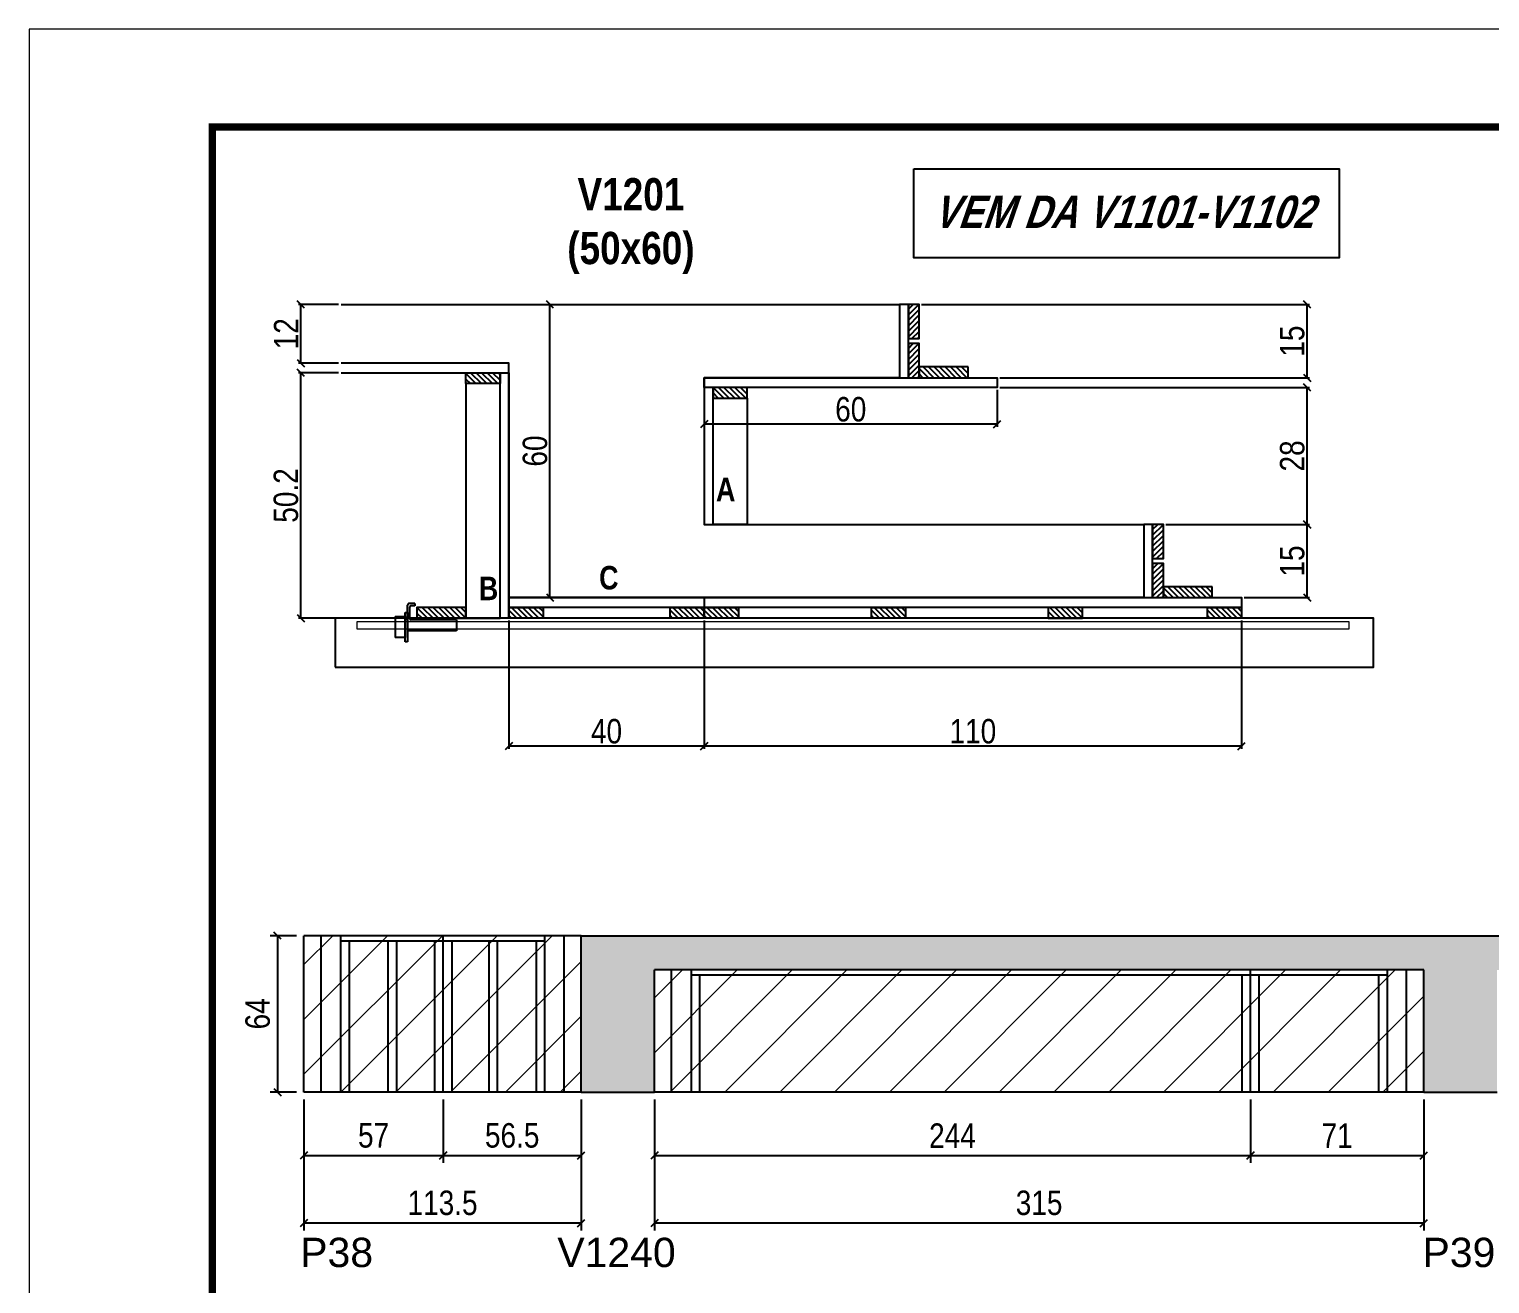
# Model space of a CAD drawing. Extents: x 3309 to 9563, y -2522 to 14608.
# Drawn here: x 4908 to 5506, y 12946 to 13459 of the extents above; entities that cross this region are included whole.
import ezdxf

# ---------------------------------------------------------------- set-up
doc = ezdxf.new("R2010")
doc.units = 0
doc.linetypes.add('DASHED', pattern=[0.75, 0.5, -0.25])
for name, color, linetype in [('5', 5, 'Continuous'), ('barrote', 251, 'Continuous'), ('COTA', 241, 'Continuous'), ('detalhes', 4, 'Continuous'), ('NOMENCLATURA', 7, 'Continuous'), ('Painéis', 200, 'Continuous'), ('presilha', 1, 'Continuous'), ('SARR_2.2x10', 60, 'Continuous'), ('SARR_2.2x7', 40, 'Continuous'), ('SARR_3.5x7', 81, 'Continuous')]:
    doc.layers.add(name, color=color, linetype=linetype)
for name, color, linetype, lineweight in [('CONCRETO', 251, 'Continuous', 25), ('Folhas', 255, 'Continuous', 9), ('Hachura', 251, 'Continuous', 9), ('SARRAFO DE PRESSAO', 251, 'DASHED', 9), ('SCO-___-LAJ', 2, 'Continuous', 0)]:
    doc.layers.add(name, color=color, linetype=linetype, lineweight=lineweight)
doc.styles.add('COTA TECNICA', font='techl___.ttf', dxfattribs={"height": 10})
doc.styles.add('COTA TECNICA 2X', font='techl___.ttf', dxfattribs={"height": 10})
doc.styles.get("Standard").update_dxf_attribs({"font": 'arial.ttf'})
doc.styles.add('TECNICA', font='techb___.ttf', dxfattribs={"height": 10})
doc.dimstyles.new('PAINEL', dxfattribs={"dimtxt": 10, "dimasz": 3, "dimexe": 3, "dimexo": 3, "dimgap": 3, "dimtad": 1, "dimdec": 1, "dimzin": 12, "dimdsep": 46, "dimtxsty": 'COTA TECNICA', "dimblk1": 'OBLIQUE', "dimblk2": 'OBLIQUE', "dimsah": 1, "dimcen": 0.9, "dimclrd": 4, "dimclre": 4, "dimclrt": 240, "dimadec": 1, "dimazin": 3, "dimtfac": 1, "dimtdec": 1, "dimtmove": 0, "dimatfit": 3, "dimfxl": 1, "dimtolj": 1, "dimtzin": 12, "dimarcsym": 0})
doc.dimstyles.new('SECAO', dxfattribs={"dimscale": 0.333333, "dimtxt": 5, "dimasz": 9, "dimexe": 3, "dimexo": 3, "dimgap": 3, "dimtad": 1, "dimdec": 1, "dimlfac": 0.5, "dimzin": 12, "dimdsep": 46, "dimtxsty": 'COTA TECNICA 2X', "dimblk1": 'OBLIQUE', "dimblk2": 'OBLIQUE', "dimsah": 1, "dimcen": 0.9, "dimclrd": 4, "dimclre": 4, "dimclrt": 240, "dimadec": 1, "dimazin": 3, "dimtfac": 1, "dimtdec": 1, "dimtmove": 0, "dimatfit": 3, "dimfxl": 1, "dimtolj": 1, "dimtzin": 12, "dimarcsym": 0})

# ---------------------------------------------------------------- blocks, each defined once
blk = doc.blocks.new('9999999999')
at = {"layer": 'Folhas'}
blk.add_lwpolyline([(98138.98, 34190.21), (99623.98, 34190.21), (99623.98, 35240.21), (98138.98, 35240.21)], close=True, dxfattribs=at)
at = {"layer": 'Folhas', "color": 30, "const_width": 3}
blk.add_lwpolyline([(98213.98, 34230.21), (99583.98, 34230.21), (99583.98, 35200.21), (98213.98, 35200.21)], close=True, dxfattribs=at)
blk = doc.blocks.new('_Oblique')
at = {"color": 0, "linetype": 'ByBlock', "lineweight": -2}
blk.add_line((-0.5, -0.5), (0.5, 0.5), dxfattribs=at)
blk = doc.blocks.new('*D29')
at = {"layer": 'COTA', "color": 4, "linetype": 'ByBlock', "lineweight": -2, "transparency": 16777216}
for p, q in [((5020.36, 13021.29), (5020.36, 12967.67)), ((5133.86, 13021.29), (5133.86, 12967.67)), ((5133.86, 12970.67), (5020.36, 12970.67))]:
    blk.add_line(p, q, dxfattribs=at)
at = {"layer": 'Defpoints', "color": 0, "linetype": 'ByBlock', "transparency": 16777216}
for p in [(5020.36, 13024.29), (5133.86, 13024.29), (5020.36, 12970.67)]:
    blk.add_point(p, dxfattribs=at)
at = {"layer": 'COTA', "color": 4, "linetype": 'ByBlock', "lineweight": -2, "transparency": 16777216, "xscale": 3, "yscale": 3, "zscale": 3, "rotation": 180}
blk.add_blockref('_Oblique', (5020.36, 12970.67), dxfattribs=at)
at = {"layer": 'COTA', "color": 4, "linetype": 'ByBlock', "lineweight": -2, "transparency": 16777216, "xscale": 3, "yscale": 3, "zscale": 3}
blk.add_blockref('_Oblique', (5133.86, 12970.67), dxfattribs=at)
at = {"layer": 'COTA', "color": 240, "linetype": 'ByBlock', "transparency": 16777216, "insert": (5077.11, 12978.89), "char_height": 10, "attachment_point": 5, "style": 'COTA TECNICA'}
blk.add_mtext('\\A1;113.5', dxfattribs=at)
blk = doc.blocks.new('*D30')
at = {"layer": 'COTA', "color": 4, "lineweight": -2, "transparency": 16777216}
for p, q in [((5020.36, 13021.29), (5020.36, 12995.38)), ((5077.36, 13021.29), (5077.36, 12995.38)), ((5020.36, 12998.38), (5077.36, 12998.38))]:
    blk.add_line(p, q, dxfattribs=at)
at = {"layer": 'Defpoints', "color": 0, "transparency": 16777216}
for p in [(5020.36, 13024.29), (5077.36, 13024.29), (5077.36, 12998.38)]:
    blk.add_point(p, dxfattribs=at)
at = {"layer": 'COTA', "color": 4, "lineweight": -2, "transparency": 16777216, "xscale": 3, "yscale": 3, "zscale": 3, "rotation": 180}
blk.add_blockref('_Oblique', (5020.36, 12998.38), dxfattribs=at)
at = {"layer": 'COTA', "color": 4, "lineweight": -2, "transparency": 16777216, "xscale": 3, "yscale": 3, "zscale": 3}
blk.add_blockref('_Oblique', (5077.36, 12998.38), dxfattribs=at)
at = {"layer": 'COTA', "color": 240, "transparency": 16777216, "insert": (5048.86, 13006.48), "char_height": 10, "attachment_point": 5, "style": 'COTA TECNICA'}
blk.add_mtext('\\A1;57', dxfattribs=at)
blk = doc.blocks.new('*D31')
at = {"layer": 'COTA', "color": 4, "lineweight": -2, "transparency": 16777216}
for p, q in [((5077.36, 13021.29), (5077.36, 12995.38)), ((5133.86, 13021.29), (5133.86, 12995.38)), ((5077.36, 12998.38), (5133.86, 12998.38))]:
    blk.add_line(p, q, dxfattribs=at)
at = {"layer": 'Defpoints', "color": 0, "transparency": 16777216}
for p in [(5077.36, 13024.29), (5133.86, 13024.29), (5133.86, 12998.38)]:
    blk.add_point(p, dxfattribs=at)
at = {"layer": 'COTA', "color": 4, "lineweight": -2, "transparency": 16777216, "xscale": 3, "yscale": 3, "zscale": 3, "rotation": 180}
blk.add_blockref('_Oblique', (5077.36, 12998.38), dxfattribs=at)
at = {"layer": 'COTA', "color": 4, "lineweight": -2, "transparency": 16777216, "xscale": 3, "yscale": 3, "zscale": 3}
blk.add_blockref('_Oblique', (5133.86, 12998.38), dxfattribs=at)
at = {"layer": 'COTA', "color": 240, "transparency": 16777216, "insert": (5105.61, 13006.48), "char_height": 10, "attachment_point": 5, "style": 'COTA TECNICA'}
blk.add_mtext('\\A1;56.5', dxfattribs=at)
blk = doc.blocks.new('*D32')
at = {"layer": 'COTA', "color": 4, "linetype": 'ByBlock', "lineweight": -2, "transparency": 16777216}
for p, q in [((5163.86, 13021.29), (5163.86, 12967.67)), ((5478.82, 13021.29), (5478.82, 12967.67)), ((5478.82, 12970.67), (5163.86, 12970.67))]:
    blk.add_line(p, q, dxfattribs=at)
at = {"layer": 'Defpoints', "color": 0, "linetype": 'ByBlock', "transparency": 16777216}
for p in [(5163.86, 13024.29), (5478.82, 13024.29), (5163.86, 12970.67)]:
    blk.add_point(p, dxfattribs=at)
at = {"layer": 'COTA', "color": 4, "linetype": 'ByBlock', "lineweight": -2, "transparency": 16777216, "xscale": 3, "yscale": 3, "zscale": 3, "rotation": 180}
blk.add_blockref('_Oblique', (5163.86, 12970.67), dxfattribs=at)
at = {"layer": 'COTA', "color": 4, "linetype": 'ByBlock', "lineweight": -2, "transparency": 16777216, "xscale": 3, "yscale": 3, "zscale": 3}
blk.add_blockref('_Oblique', (5478.82, 12970.67), dxfattribs=at)
at = {"layer": 'COTA', "color": 240, "linetype": 'ByBlock', "transparency": 16777216, "insert": (5321.34, 12978.89), "char_height": 10, "attachment_point": 5, "style": 'COTA TECNICA'}
blk.add_mtext('\\A1;315', dxfattribs=at)
blk = doc.blocks.new('*D33')
at = {"layer": 'COTA', "color": 4, "lineweight": -2, "transparency": 16777216}
for p, q in [((5163.86, 13021.29), (5163.86, 12995.38)), ((5407.86, 13021.29), (5407.86, 12995.38)), ((5163.86, 12998.38), (5407.86, 12998.38))]:
    blk.add_line(p, q, dxfattribs=at)
at = {"layer": 'Defpoints', "color": 0, "transparency": 16777216}
for p in [(5163.86, 13024.29), (5407.86, 13024.29), (5407.86, 12998.38)]:
    blk.add_point(p, dxfattribs=at)
at = {"layer": 'COTA', "color": 4, "lineweight": -2, "transparency": 16777216, "xscale": 3, "yscale": 3, "zscale": 3, "rotation": 180}
blk.add_blockref('_Oblique', (5163.86, 12998.38), dxfattribs=at)
at = {"layer": 'COTA', "color": 4, "lineweight": -2, "transparency": 16777216, "xscale": 3, "yscale": 3, "zscale": 3}
blk.add_blockref('_Oblique', (5407.86, 12998.38), dxfattribs=at)
at = {"layer": 'COTA', "color": 240, "transparency": 16777216, "insert": (5285.86, 13006.45), "char_height": 10, "attachment_point": 5, "style": 'COTA TECNICA'}
blk.add_mtext('\\A1;244', dxfattribs=at)
blk = doc.blocks.new('*D34')
at = {"layer": 'COTA', "color": 4, "lineweight": -2, "transparency": 16777216}
for p, q in [((5407.86, 13021.29), (5407.86, 12995.38)), ((5478.82, 13021.29), (5478.82, 12995.38)), ((5407.86, 12998.38), (5478.82, 12998.38))]:
    blk.add_line(p, q, dxfattribs=at)
at = {"layer": 'Defpoints', "color": 0, "transparency": 16777216}
for p in [(5407.86, 13024.29), (5478.82, 13024.29), (5478.82, 12998.38)]:
    blk.add_point(p, dxfattribs=at)
at = {"layer": 'COTA', "color": 4, "lineweight": -2, "transparency": 16777216, "xscale": 3, "yscale": 3, "zscale": 3, "rotation": 180}
blk.add_blockref('_Oblique', (5407.86, 12998.38), dxfattribs=at)
at = {"layer": 'COTA', "color": 4, "lineweight": -2, "transparency": 16777216, "xscale": 3, "yscale": 3, "zscale": 3}
blk.add_blockref('_Oblique', (5478.82, 12998.38), dxfattribs=at)
at = {"layer": 'COTA', "color": 240, "transparency": 16777216, "insert": (5443.34, 13006.45), "char_height": 10, "attachment_point": 5, "style": 'COTA TECNICA'}
blk.add_mtext('\\A1;71', dxfattribs=at)
blk = doc.blocks.new('*D894')
at = {"layer": 'COTA', "color": 4, "lineweight": -2, "transparency": 16777216}
for p, q in [((5017.36, 13088.29), (5006.56, 13088.29)), ((5009.56, 13088.29), (5009.56, 13024.29)), ((5017.36, 13024.29), (5006.56, 13024.29))]:
    blk.add_line(p, q, dxfattribs=at)
at = {"layer": 'Defpoints', "color": 0, "transparency": 16777216}
for p in [(5020.36, 13088.29, 0), (5009.56, 13024.29), (5020.36, 13024.29, 0)]:
    blk.add_point(p, dxfattribs=at)
at = {"layer": 'COTA', "color": 4, "lineweight": -2, "transparency": 16777216, "xscale": 3, "yscale": 3, "zscale": 3}
for p, rotation in [((5009.56, 13088.29), 90), ((5009.56, 13024.29), 270)]:
    blk.add_blockref('_Oblique', p, dxfattribs=dict(at, rotation=rotation))
at = {"layer": 'COTA', "color": 240, "transparency": 16777216, "insert": (5001.45, 13056.29), "char_height": 10, "attachment_point": 5, "rotation": 90, "style": 'COTA TECNICA'}
blk.add_mtext('\\A1;64', dxfattribs=at)
blk = doc.blocks.new('*D895')
at = {"layer": 'COTA', "color": 4, "lineweight": -2, "transparency": 16777216}
for p, q in [((5105.23, 13346.64), (5122.09, 13346.64)), ((5121.09, 13226.64), (5121.09, 13346.64)), ((5105.23, 13226.64), (5122.09, 13226.64))]:
    blk.add_line(p, q, dxfattribs=at)
at = {"layer": 'Defpoints', "color": 0, "transparency": 16777216}
for p in [(5104.23, 13346.64), (5121.09, 13346.64), (5104.23, 13226.64)]:
    blk.add_point(p, dxfattribs=at)
at = {"layer": 'COTA', "color": 4, "lineweight": -2, "transparency": 16777216, "xscale": 3, "yscale": 3, "zscale": 3}
for p, rotation in [((5121.09, 13346.64), 90), ((5121.09, 13226.64), 270)]:
    blk.add_blockref('_Oblique', p, dxfattribs=dict(at, rotation=rotation))
at = {"layer": 'COTA', "color": 240, "transparency": 16777216, "insert": (5114.99, 13286.64), "char_height": 10, "attachment_point": 5, "rotation": 90, "style": 'COTA TECNICA 2X'}
blk.add_mtext('\\A1;60', dxfattribs=at)
blk = doc.blocks.new('*D896')
at = {"layer": 'COTA', "color": 4, "lineweight": -2, "transparency": 16777216}
for p, q in [((5184.23, 13217.24), (5184.23, 13164.8)), ((5404.23, 13217.24), (5404.23, 13164.8)), ((5404.23, 13165.8), (5184.23, 13165.8))]:
    blk.add_line(p, q, dxfattribs=at)
at = {"layer": 'Defpoints', "color": 0, "transparency": 16777216}
for p in [(5184.23, 13218.24), (5404.23, 13218.24), (5184.23, 13165.8)]:
    blk.add_point(p, dxfattribs=at)
at = {"layer": 'COTA', "color": 4, "lineweight": -2, "transparency": 16777216, "xscale": 3, "yscale": 3, "zscale": 3, "rotation": 180}
blk.add_blockref('_Oblique', (5184.23, 13165.8), dxfattribs=at)
at = {"layer": 'COTA', "color": 4, "lineweight": -2, "transparency": 16777216, "xscale": 3, "yscale": 3, "zscale": 3}
blk.add_blockref('_Oblique', (5404.23, 13165.8), dxfattribs=at)
at = {"layer": 'COTA', "color": 240, "transparency": 16777216, "insert": (5294.23, 13171.9), "char_height": 10, "attachment_point": 5, "style": 'COTA TECNICA 2X'}
blk.add_mtext('\\A1;110', dxfattribs=at)
blk = doc.blocks.new('*D897')
at = {"layer": 'COTA', "color": 4, "lineweight": -2, "transparency": 16777216}
for p, q in [((5104.23, 13217.24), (5104.23, 13164.8)), ((5184.23, 13217.24), (5184.23, 13164.8)), ((5184.23, 13165.8), (5104.23, 13165.8))]:
    blk.add_line(p, q, dxfattribs=at)
at = {"layer": 'Defpoints', "color": 0, "transparency": 16777216}
for p in [(5104.23, 13218.24), (5184.23, 13218.24), (5104.23, 13165.8)]:
    blk.add_point(p, dxfattribs=at)
at = {"layer": 'COTA', "color": 4, "lineweight": -2, "transparency": 16777216, "xscale": 3, "yscale": 3, "zscale": 3, "rotation": 180}
blk.add_blockref('_Oblique', (5104.23, 13165.8), dxfattribs=at)
at = {"layer": 'COTA', "color": 4, "lineweight": -2, "transparency": 16777216, "xscale": 3, "yscale": 3, "zscale": 3}
blk.add_blockref('_Oblique', (5184.23, 13165.8), dxfattribs=at)
at = {"layer": 'COTA', "color": 240, "transparency": 16777216, "insert": (5144.23, 13171.9), "char_height": 10, "attachment_point": 5, "style": 'COTA TECNICA 2X'}
blk.add_mtext('\\A1;40', dxfattribs=at)
blk = doc.blocks.new('*D898')
at = {"layer": 'COTA', "color": 4, "lineweight": -2, "transparency": 16777216}
for p, q in [((5373.23, 13256.64), (5432.11, 13256.64)), ((5431.11, 13226.64), (5431.11, 13256.64)), ((5405.23, 13226.64), (5432.11, 13226.64))]:
    blk.add_line(p, q, dxfattribs=at)
at = {"layer": 'Defpoints', "color": 0, "transparency": 16777216}
for p in [(5372.23, 13256.64), (5431.11, 13256.64), (5404.23, 13226.64)]:
    blk.add_point(p, dxfattribs=at)
at = {"layer": 'COTA', "color": 4, "lineweight": -2, "transparency": 16777216, "xscale": 3, "yscale": 3, "zscale": 3}
for p, rotation in [((5431.11, 13256.64), 90), ((5431.11, 13226.64), 270)]:
    blk.add_blockref('_Oblique', p, dxfattribs=dict(at, rotation=rotation))
at = {"layer": 'COTA', "color": 240, "transparency": 16777216, "insert": (5425, 13241.64), "char_height": 10, "attachment_point": 5, "rotation": 90, "style": 'COTA TECNICA 2X'}
blk.add_mtext('\\A1;15', dxfattribs=at)
blk = doc.blocks.new('*D899')
at = {"layer": 'COTA', "color": 4, "lineweight": -2, "transparency": 16777216}
for p, q in [((5305.23, 13312.64), (5432.11, 13312.64)), ((5431.11, 13256.64), (5431.11, 13312.64)), ((5373.23, 13256.64), (5432.11, 13256.64))]:
    blk.add_line(p, q, dxfattribs=at)
at = {"layer": 'Defpoints', "color": 0, "transparency": 16777216}
for p in [(5304.23, 13312.64), (5431.11, 13312.64), (5372.23, 13256.64)]:
    blk.add_point(p, dxfattribs=at)
at = {"layer": 'COTA', "color": 4, "lineweight": -2, "transparency": 16777216, "xscale": 3, "yscale": 3, "zscale": 3}
for p, rotation in [((5431.11, 13312.64), 90), ((5431.11, 13256.64), 270)]:
    blk.add_blockref('_Oblique', p, dxfattribs=dict(at, rotation=rotation))
at = {"layer": 'COTA', "color": 240, "transparency": 16777216, "insert": (5425.01, 13284.64), "char_height": 10, "attachment_point": 5, "rotation": 90, "style": 'COTA TECNICA 2X'}
blk.add_mtext('\\A1;28', dxfattribs=at)
blk = doc.blocks.new('*D900')
at = {"layer": 'COTA', "color": 4, "lineweight": -2, "transparency": 16777216}
for p, q in [((5273.23, 13346.64), (5432.11, 13346.64)), ((5431.11, 13316.64), (5431.11, 13346.64)), ((5305.23, 13316.64), (5432.11, 13316.64))]:
    blk.add_line(p, q, dxfattribs=at)
at = {"layer": 'Defpoints', "color": 0, "transparency": 16777216}
for p in [(5272.23, 13346.64), (5431.11, 13346.64), (5304.23, 13316.64)]:
    blk.add_point(p, dxfattribs=at)
at = {"layer": 'COTA', "color": 4, "lineweight": -2, "transparency": 16777216, "xscale": 3, "yscale": 3, "zscale": 3}
for p, rotation in [((5431.11, 13346.64), 90), ((5431.11, 13316.64), 270)]:
    blk.add_blockref('_Oblique', p, dxfattribs=dict(at, rotation=rotation))
at = {"layer": 'COTA', "color": 240, "transparency": 16777216, "insert": (5425, 13331.64), "char_height": 10, "attachment_point": 5, "rotation": 90, "style": 'COTA TECNICA 2X'}
blk.add_mtext('\\A1;15', dxfattribs=at)
blk = doc.blocks.new('*D901')
at = {"layer": 'COTA', "color": 4, "lineweight": -2, "transparency": 16777216}
for p, q in [((5034.53, 13318.64), (5018.13, 13318.64)), ((5019.13, 13218.24), (5019.13, 13318.64)), ((5065.63, 13218.24), (5018.13, 13218.24))]:
    blk.add_line(p, q, dxfattribs=at)
at = {"layer": 'Defpoints', "color": 0, "transparency": 16777216}
for p in [(5019.13, 13318.64), (5035.53, 13318.64), (5066.63, 13218.24)]:
    blk.add_point(p, dxfattribs=at)
at = {"layer": 'COTA', "color": 4, "lineweight": -2, "transparency": 16777216, "xscale": 3, "yscale": 3, "zscale": 3}
for p, rotation in [((5019.13, 13318.64), 90), ((5019.13, 13218.24), 270)]:
    blk.add_blockref('_Oblique', p, dxfattribs=dict(at, rotation=rotation))
at = {"layer": 'COTA', "color": 240, "transparency": 16777216, "insert": (5013.02, 13268.44), "char_height": 10, "attachment_point": 5, "rotation": 90, "style": 'COTA TECNICA 2X'}
blk.add_mtext('\\A1;50.2', dxfattribs=at)
blk = doc.blocks.new('*D902')
at = {"layer": 'COTA', "color": 4, "lineweight": -2, "transparency": 16777216}
for p, q in [((5034.53, 13346.64), (5018.13, 13346.64)), ((5019.13, 13322.64), (5019.13, 13346.64)), ((5034.53, 13322.64), (5018.13, 13322.64))]:
    blk.add_line(p, q, dxfattribs=at)
at = {"layer": 'Defpoints', "color": 0, "transparency": 16777216}
for p in [(5019.13, 13346.64), (5035.53, 13346.64), (5035.53, 13322.64)]:
    blk.add_point(p, dxfattribs=at)
at = {"layer": 'COTA', "color": 4, "lineweight": -2, "transparency": 16777216, "xscale": 3, "yscale": 3, "zscale": 3}
for p, rotation in [((5019.13, 13346.64), 90), ((5019.13, 13322.64), 270)]:
    blk.add_blockref('_Oblique', p, dxfattribs=dict(at, rotation=rotation))
at = {"layer": 'COTA', "color": 240, "transparency": 16777216, "insert": (5013.08, 13334.64), "char_height": 10, "attachment_point": 5, "rotation": 90, "style": 'COTA TECNICA 2X'}
blk.add_mtext('\\A1;12', dxfattribs=at)
blk = doc.blocks.new('*D903')
at = {"layer": 'COTA', "color": 4, "lineweight": -2, "transparency": 16777216}
for p, q in [((5184.23, 13311.64), (5184.23, 13296.58)), ((5304.23, 13311.64), (5304.23, 13296.58)), ((5304.23, 13297.58), (5184.23, 13297.58))]:
    blk.add_line(p, q, dxfattribs=at)
at = {"layer": 'Defpoints', "color": 0, "transparency": 16777216}
for p in [(5184.23, 13312.64), (5304.23, 13312.64), (5184.23, 13297.58)]:
    blk.add_point(p, dxfattribs=at)
at = {"layer": 'COTA', "color": 4, "lineweight": -2, "transparency": 16777216, "xscale": 3, "yscale": 3, "zscale": 3, "rotation": 180}
blk.add_blockref('_Oblique', (5184.23, 13297.58), dxfattribs=at)
at = {"layer": 'COTA', "color": 4, "lineweight": -2, "transparency": 16777216, "xscale": 3, "yscale": 3, "zscale": 3}
blk.add_blockref('_Oblique', (5304.23, 13297.58), dxfattribs=at)
at = {"layer": 'COTA', "color": 240, "transparency": 16777216, "insert": (5244.23, 13303.68), "char_height": 10, "attachment_point": 5, "style": 'COTA TECNICA 2X'}
blk.add_mtext('\\A1;60', dxfattribs=at)
blk = doc.blocks.new('PRESILHA METÁLICA 1')
at = {"layer": 'presilha'}
for p, q in [((7.5, 10.64), (7.5, 19.86)), ((12, 21), (8.64, 21)), ((9, 11.57), (9, 18.93)), ((12, 19.5), (9.57, 19.5)), ((12, 21), (12, 19.5)), ((0, 13), (6, 13)), ((0, 13), (0, 0)), ((6, 15.5), (7.5, 15.5)), ((6, -2.5), (6, 15.5)), ((6, 13), (6, 0)), ((7.5, 15.5), (7.5, -2.5)), ((37.5, 11), (9.57, 11)), ((37.5, 11), (37.5, 4.1)), ((6, 0), (0, 0)), ((37.5, 4.1), (7.5, 4.1)), ((7.5, -2.5), (6, -2.5))]:
    blk.add_line(p, q, dxfattribs=at)
for centre, radius, start, end in [((8.64, 19.86), 1.14, 90, 180), ((9.57, 18.93), 0.57, 90, 180), ((9.57, 11.57), 0.57, 180, 270)]:
    blk.add_arc(centre, radius, start, end, dxfattribs=at)

msp = doc.modelspace()

# ---------------------------------------------------------------- hatches: boundary and pattern name
at = {"layer": 'COTA'}
h = msp.add_hatch(dxfattribs=at)
h.set_pattern_fill('AR-CONC', color=256, scale=0.03)
h.set_pattern_definition([(50, (-50.835, 67.0835), (5.46554, -0.4781726), [0.5715, -6.2865]), (355, (-50.835, 67.0835), (-1.0573026, 5.7317054), [0.4572, -5.0292175]), (100.451445, (-50.3796, 67.0436), (4.4082374, 5.2535326), [0.4857003, -5.3427073]), (46.1842, (-50.835, 68.6075), (8.1323712, -1.2612698), [0.85725, -9.42975]), (96.63556, (-50.157, 68.502), (7.122124, 7.4227837), [0.7285507, -8.0140682]), (351.18415, (-50.835, 68.6075), (7.122124, 7.4227837), [0.685799, -7.543792]), (21, (-50.073, 68.2265), (4.5484317, -3.067956), [0.5715, -6.2865]), (326, (-50.073, 68.2265), (1.8540609, 5.525639), [0.4572, -5.0292]), (71.451445, (-49.694, 67.971), (6.4024926, 2.457683), [0.4857003, -5.3426981]), (37.5, (-50.835, 67.0835), (0.0926581, 2.53665117), [0, -4.96824, 0, -5.1054, 0, -5.04825]), (7.5, (-50.835, 67.0835), (2.0045899, 3.00541724), [0, -2.91084, 0, -4.85394, 0, -1.92405]), (327.5, (-52.5343, 67.0835), (4.06771786, -0.17186232), [0, -1.905, 0, -5.9436, 0, -7.8867]), (317.5, (-53.2963, 67.0835), (4.4438754, 0.7627947), [0, -2.4765, 0, -3.94716, 0, -5.6007])])
h.paths.add_polyline_path([(5478.82, 13024.29), (5508.82, 13024.29), (5508.82, 13074.29), (6169.82, 13074.29), (6169.82, 13088.29), (5133.86, 13088.29), (5133.86, 13024.29), (5163.86, 13024.29), (5163.86, 13074.29), (5478.82, 13074.29)])
at = {"layer": 'Hachura'}
h = msp.add_hatch(dxfattribs=at)
h.set_pattern_fill('ANSI31', color=256, scale=5)
h.set_pattern_definition([(45, (-50.835, 12.861), (-11.22532, 11.22532), [])])
h.paths.add_polyline_path([(5077.36, 13088.29), (5020.36, 13088.29), (5020.36, 13024.29), (5077.36, 13024.29)])
h.paths.add_polyline_path([(5133.86, 13088.29), (5077.36, 13088.29), (5077.36, 13024.29), (5133.86, 13024.29)])
h.paths.add_polyline_path([(5407.86, 13074.29), (5163.86, 13074.29), (5163.86, 13024.29), (5407.86, 13024.29)])
h.paths.add_polyline_path([(5478.82, 13074.29), (5407.86, 13074.29), (5407.86, 13024.29), (5478.82, 13024.29)])
at = {"layer": 'SARR_2.2x10'}
h = msp.add_hatch(dxfattribs=at)
h.set_pattern_fill('ANSI31', color=256, scale=0.5, angle=90)
h.set_pattern_definition([(135, (38101.0718, -110195.5251), (-1.122532015, -1.122532015), [])])
h.paths.add_polyline_path([(5292.23, 13321.04), (5292.23, 13316.64), (5272.23, 13316.64), (5272.23, 13321.04)])
h = msp.add_hatch(dxfattribs=at)
h.set_pattern_fill('ANSI31', color=256, scale=0.5, angle=90)
h.set_pattern_definition([(135, (38401.0718, -110285.5251), (-1.122532015, -1.122532015), [])])
h.paths.add_polyline_path([(5392.23, 13231.04), (5392.23, 13226.64), (5372.23, 13226.64), (5372.23, 13231.04)])
h = msp.add_hatch(dxfattribs=at)
h.set_pattern_fill('ANSI31', color=256, scale=0.5, angle=90)
h.set_pattern_definition([(135, (38506.6718, -110293.9251), (-1.122532015, -1.122532015), [])])
h.paths.add_polyline_path([(5086.63, 13222.64), (5086.63, 13218.24), (5066.63, 13218.24), (5066.63, 13222.64)])
at = {"layer": 'SARR_2.2x7'}
h = msp.add_hatch(dxfattribs=at)
h.set_pattern_fill('ANSI31', color=256, scale=0.5)
h.set_pattern_definition([(45, (-118584.6365, -19840.894), (-1.122532015, 1.122532015), [])])
h.paths.add_polyline_path([(5267.83, 13332.64), (5272.23, 13332.64), (5272.23, 13346.64), (5267.83, 13346.64)])
h = msp.add_hatch(dxfattribs=at)
h.set_pattern_fill('ANSI31', color=256, scale=0.5)
h.set_pattern_definition([(45, (-118584.6365, -19856.894), (-1.122532015, 1.122532015), [])])
h.paths.add_polyline_path([(5267.83, 13316.64), (5272.23, 13316.64), (5272.23, 13330.64), (5267.83, 13330.64)])
h = msp.add_hatch(dxfattribs=at)
h.set_pattern_fill('ANSI31', color=256, scale=0.5, angle=90)
h.set_pattern_definition([(135, (38407.4718, -110197.9251), (-1.122532015, -1.122532015), [])])
h.paths.add_polyline_path([(5100.63, 13318.64), (5100.63, 13314.24), (5086.63, 13314.24), (5086.63, 13318.64)])
h = msp.add_hatch(dxfattribs=at)
h.set_pattern_fill('ANSI31', color=256, scale=0.5, angle=90)
h.set_pattern_definition([(135, (38385.4718, -110203.9251), (-1.122532015, -1.122532015), [])])
h.paths.add_polyline_path([(5187.83, 13312.64), (5187.83, 13308.24), (5201.83, 13308.24), (5201.83, 13312.64)])
h = msp.add_hatch(dxfattribs=at)
h.set_pattern_fill('ANSI31', color=256, scale=0.5)
h.set_pattern_definition([(45, (-118284.6365, -19930.894), (-1.122532015, 1.122532015), [])])
h.paths.add_polyline_path([(5367.83, 13242.64), (5372.23, 13242.64), (5372.23, 13256.64), (5367.83, 13256.64)])
h = msp.add_hatch(dxfattribs=at)
h.set_pattern_fill('ANSI31', color=256, scale=0.5)
h.set_pattern_definition([(45, (-118284.6365, -19946.894), (-1.122532015, 1.122532015), [])])
h.paths.add_polyline_path([(5367.83, 13226.64), (5372.23, 13226.64), (5372.23, 13240.64), (5367.83, 13240.64)])
h = msp.add_hatch(dxfattribs=at)
h.set_pattern_fill('ANSI31', color=256, scale=0.5, angle=90)
h.set_pattern_definition([(135, (38291.7707, -110293.9251), (-1.122532015, -1.122532015), [])])
h.paths.add_polyline_path([(5118.23, 13222.64), (5118.23, 13218.24), (5104.23, 13218.24), (5104.23, 13222.64)])
h = msp.add_hatch(dxfattribs=at)
h.set_pattern_fill('ANSI31', color=256, scale=0.5, angle=90)
h.set_pattern_definition([(135, (38357.7707, -110293.9251), (-1.122532015, -1.122532015), [])])
h.paths.add_polyline_path([(5184.23, 13222.64), (5184.23, 13218.24), (5170.23, 13218.24), (5170.23, 13222.64)])
h = msp.add_hatch(dxfattribs=at)
h.set_pattern_fill('ANSI31', color=256, scale=0.5, angle=90)
h.set_pattern_definition([(135, (38371.7707, -110293.9251), (-1.122532015, -1.122532015), [])])
h.paths.add_polyline_path([(5198.23, 13222.64), (5198.23, 13218.24), (5184.23, 13218.24), (5184.23, 13222.64)])
h = msp.add_hatch(dxfattribs=at)
h.set_pattern_fill('ANSI31', color=256, scale=0.5, angle=90)
h.set_pattern_definition([(135, (38440.1986, -110293.9251), (-1.122532015, -1.122532015), [])])
h.paths.add_polyline_path([(5266.66, 13222.64), (5266.66, 13218.24), (5252.66, 13218.24), (5252.66, 13222.64)])
h = msp.add_hatch(dxfattribs=at)
h.set_pattern_fill('ANSI31', color=256, scale=0.5, angle=90)
h.set_pattern_definition([(135, (38429.0277, -110293.9251), (-1.122532015, -1.122532015), [])])
h.paths.add_polyline_path([(5325.09, 13222.64), (5325.09, 13218.24), (5339.09, 13218.24), (5339.09, 13222.64)])
h = msp.add_hatch(dxfattribs=at)
h.set_pattern_fill('ANSI31', color=256, scale=0.5, angle=90)
h.set_pattern_definition([(135, (38577.7707, -110293.9251), (-1.122532015, -1.122532015), [])])
h.paths.add_polyline_path([(5404.23, 13222.64), (5404.23, 13218.24), (5390.23, 13218.24), (5390.23, 13222.64)])

# ---------------------------------------------------------------- linework, layer by layer
at = {"layer": 'barrote', "elevation": 0}
msp.add_lwpolyline([(5033.18, 13198.24), (5458.19, 13198.24), (5458.19, 13218.24), (5033.18, 13218.24)], close=True, dxfattribs=at)
at = {"layer": 'CONCRETO', "linetype": 'Continuous'}
for points in [[(5264.23, 13346.64), (5264.23, 13316.64), (5184.23, 13316.64), (5184.23, 13256.64), (5364.23, 13256.64), (5364.23, 13226.64), (5104.23, 13226.64), (5104.23, 13322.64), (5035.53, 13322.64)], [(5035.53, 13346.64), (5264.23, 13346.64)]]:
    msp.add_lwpolyline(points, dxfattribs=at)
at = {"layer": 'COTA'}
for p, q in [((5133.86, 13088.29, 0), (6169.82, 13088.29, 0)), ((5133.86, 13024.29, 0), (5163.86, 13024.29, 0)), ((5478.82, 13024.29, 0), (5508.82, 13024.29, 0))]:
    msp.add_line(p, q, dxfattribs=at)
at = {"layer": 'NOMENCLATURA', "elevation": 0}
msp.add_lwpolyline([(5269.99, 13402.11), (5444.18, 13402.11), (5444.18, 13365.65), (5269.99, 13365.65)], close=True, dxfattribs=at)
at = {"layer": 'Painéis', "linetype": 'Continuous'}
msp.add_line((5184.23, 13226.64), (5184.23, 13222.64), dxfattribs=at)
at = {"layer": 'Painéis', "linetype": 'ByBlock'}
for p, q in [((5133.86, 13088.29, 0), (5020.36, 13088.29, 0)), ((5020.36, 13024.29, 0), (5020.36, 13088.29, 0)), ((5077.36, 13024.29, 0), (5077.36, 13088.29, 0)), ((5133.86, 13024.29, 0), (5133.86, 13088.29, 0)), ((5478.82, 13074.29, 0), (5163.86, 13074.29, 0)), ((5163.86, 13024.29, 0), (5163.86, 13074.29, 0)), ((5407.86, 13024.29, 0), (5407.86, 13074.29, 0)), ((5478.82, 13024.29, 0), (5478.82, 13074.29, 0)), ((5133.86, 13024.29, 0), (5020.36, 13024.29, 0)), ((5478.82, 13024.29, 0), (5163.86, 13024.29, 0))]:
    msp.add_line(p, q, dxfattribs=at)
at = {"layer": 'Painéis', "linetype": 'Continuous', "elevation": 0}
for points in [[(5267.83, 13316.64), (5267.83, 13346.64), (5264.23, 13346.64), (5264.23, 13316.64)], [(5100.63, 13218.24), (5100.63, 13318.64), (5104.23, 13318.64), (5104.23, 13218.24)], [(5187.83, 13256.64), (5187.83, 13312.64), (5184.23, 13312.64), (5184.23, 13256.64)], [(5367.83, 13226.64), (5367.83, 13256.64), (5364.23, 13256.64), (5364.23, 13226.64)]]:
    msp.add_lwpolyline(points, close=True, dxfattribs=at)
at = {"layer": 'Painéis', "linetype": 'Continuous'}
msp.add_lwpolyline([(5035.53, 13318.64), (5104.23, 13318.64), (5104.23, 13322.64), (5035.53, 13322.64)], dxfattribs=at)
for points in [[(5184.23, 13316.64), (5304.23, 13316.64), (5304.23, 13312.64), (5184.23, 13312.64)], [(5104.23, 13226.64), (5404.23, 13226.64), (5404.23, 13222.64), (5104.23, 13222.64)]]:
    msp.add_lwpolyline(points, close=True, dxfattribs=at)
at = {"layer": 'SARR_2.2x10', "elevation": 0}
for points in [[(5292.23, 13321.04), (5272.23, 13321.04), (5272.23, 13316.64), (5292.23, 13316.64)], [(5392.23, 13231.04), (5372.23, 13231.04), (5372.23, 13226.64), (5392.23, 13226.64)], [(5086.63, 13222.64), (5066.63, 13222.64), (5066.63, 13218.24), (5086.63, 13218.24)]]:
    msp.add_lwpolyline(points, close=True, dxfattribs=at)
at = {"layer": 'SARR_2.2x7', "linetype": 'Continuous'}
for p, q in [((5027.36, 13024.29, 0), (5027.36, 13088.29, 0)), ((5077.36, 13086.09, 0), (5035.36, 13086.09, 0)), ((5118.86, 13086.09, 0), (5077.36, 13086.09, 0)), ((5126.86, 13024.29, 0), (5126.86, 13088.29, 0)), ((5170.86, 13024.29, 0), (5170.86, 13074.29, 0)), ((5407.86, 13072.09, 0), (5178.86, 13072.09, 0)), ((5463.82, 13072.09, 0), (5407.86, 13072.09, 0)), ((5471.82, 13024.29, 0), (5471.82, 13074.29, 0))]:
    msp.add_line(p, q, dxfattribs=at)
at = {"layer": 'SARR_2.2x7', "elevation": 0}
for points in [[(5267.83, 13346.64), (5267.83, 13332.64), (5272.23, 13332.64), (5272.23, 13346.64)], [(5267.83, 13330.64), (5267.83, 13316.64), (5272.23, 13316.64), (5272.23, 13330.64)], [(5367.83, 13256.64), (5367.83, 13242.64), (5372.23, 13242.64), (5372.23, 13256.64)], [(5367.83, 13240.64), (5367.83, 13226.64), (5372.23, 13226.64), (5372.23, 13240.64)], [(5104.23, 13222.64), (5118.23, 13222.64), (5118.23, 13218.24), (5104.23, 13218.24)]]:
    msp.add_lwpolyline(points, close=True, dxfattribs=at)
at = {"layer": 'SARR_2.2x7'}
for points in [[(5086.63, 13318.64), (5100.63, 13318.64), (5100.63, 13314.24), (5086.63, 13314.24)], [(5201.83, 13312.64), (5187.83, 13312.64), (5187.83, 13308.24), (5201.83, 13308.24)], [(5170.23, 13222.64), (5184.23, 13222.64), (5184.23, 13218.24), (5170.23, 13218.24)], [(5184.23, 13222.64), (5198.23, 13222.64), (5198.23, 13218.24), (5184.23, 13218.24)], [(5252.66, 13222.64), (5266.66, 13222.64), (5266.66, 13218.24), (5252.66, 13218.24)], [(5339.09, 13222.64), (5325.09, 13222.64), (5325.09, 13218.24), (5339.09, 13218.24)], [(5390.23, 13222.64), (5404.23, 13222.64), (5404.23, 13218.24), (5390.23, 13218.24)]]:
    msp.add_lwpolyline(points, close=True, dxfattribs=at)
at = {"layer": 'SARR_3.5x7'}
for p, q in [((5035.36, 13088.29, 0), (5035.36, 13024.29, 0)), ((5038.86, 13086.09, 0), (5038.86, 13024.29, 0)), ((5054.73, 13086.09, 0), (5054.73, 13024.29, 0)), ((5058.23, 13086.09, 0), (5058.23, 13024.29, 0)), ((5073.86, 13086.09, 0), (5073.86, 13024.29, 0)), ((5080.86, 13086.09, 0), (5080.86, 13024.29, 0)), ((5095.98, 13086.09, 0), (5095.98, 13024.29, 0)), ((5099.48, 13086.09, 0), (5099.48, 13024.29, 0)), ((5115.36, 13086.09, 0), (5115.36, 13024.29, 0)), ((5118.86, 13088.29, 0), (5118.86, 13024.29, 0)), ((5178.86, 13074.29, 0), (5178.86, 13024.29, 0)), ((5182.36, 13072.09, 0), (5182.36, 13024.29, 0)), ((5404.36, 13072.09, 0), (5404.36, 13024.29, 0)), ((5411.36, 13072.09, 0), (5411.36, 13024.29, 0)), ((5460.32, 13072.09, 0), (5460.32, 13024.29, 0)), ((5463.82, 13074.29, 0), (5463.82, 13024.29, 0))]:
    msp.add_line(p, q, dxfattribs=at)
at = {"layer": 'SARR_3.5x7', "elevation": 0}
for points in [[(5100.63, 13314.24), (5086.63, 13314.24), (5086.63, 13218.24), (5100.63, 13218.24)], [(5187.83, 13308.24), (5201.83, 13308.24), (5201.83, 13256.64), (5187.83, 13256.64)]]:
    msp.add_lwpolyline(points, close=True, dxfattribs=at)
at = {"layer": 'SCO-___-LAJ', "color": 1, "elevation": 0}
msp.add_lwpolyline([(5042.18, 13216.91), (5448.1, 13216.91), (5448.1, 13213.71), (5042.18, 13213.71)], close=True, dxfattribs=at)

# ---------------------------------------------------------------- block references
at = {"layer": 'presilha', "xscale": 0.6666666666666666, "yscale": 0.6666666666666666, "zscale": 0.6666666666666666}
msp.add_blockref('PRESILHA METÁLICA 1', (5057.76, 13210.28), dxfattribs=at)
at = {"layer": 'SARRAFO DE PRESSAO', "color": 6, "linetype": 'ByBlock'}
msp.add_blockref('9999999999', (-93231.11, -21780.92), dxfattribs=at)

# ---------------------------------------------------------------- texts
at = {"layer": '5', "linetype": 'Continuous'}
for s, p in [('P38', (5018.83, 12952.65, 0)), ('V1240', (5124.1, 12952.65, 0)), ('P39', (5478.31, 12952.65, 0))]:
    msp.add_text(s, height=12, rotation=359.99996, dxfattribs=at).set_placement(p)
at = {"layer": 'detalhes', "style": 'TECNICA'}
for s, p in [('A', (5189.06, 13266.12)), ('C', (5141.21, 13230)), ('B', (5091.96, 13225.6))]:
    msp.add_text(s, height=9.6, dxfattribs=at).set_placement(p)
at = {"layer": 'NOMENCLATURA', "insert": (5154.23, 13398.34), "char_height": 13.2, "attachment_point": 2, "style": 'TECNICA'}
msp.add_mtext_dynamic_manual_height_columns('V1201\\P(50x60)', width=300.2766, gutter_width=1, heights=[0], dxfattribs=at)
at = {"layer": 'NOMENCLATURA', "insert": (5355.6, 13391.15), "char_height": 13.2, "width": 300.2766, "attachment_point": 2, "style": 'TECNICA'}
msp.add_mtext('{\\Q19;VEM DA V1101-V1102}', dxfattribs=at)

# ---------------------------------------------------------------- dimensions: what is measured, and where the dimension line sits
at = {"layer": 'COTA'}
for base, p1, p2, angle, dimstyle, picture, middle in [((5019.13, 13346.64), (5035.53, 13322.64), (5035.53, 13346.64), 90, 'SECAO', '*D902', (5013.08, 13334.64)), ((5121.09, 13346.64), (5104.23, 13226.64), (5104.23, 13346.64), 90, 'SECAO', '*D895', (5114.99, 13286.64)), ((5431.11, 13346.64), (5304.23, 13316.64), (5272.23, 13346.64), 90, 'SECAO', '*D900', (5425, 13331.64)), ((5019.13, 13318.64), (5066.63, 13218.24), (5035.53, 13318.64), 90, 'SECAO', '*D901', (5013.02, 13268.44)), ((5184.23, 13297.58), (5304.23, 13312.64), (5184.23, 13312.64), 180, 'SECAO', '*D903', (5244.23, 13303.68)), ((5431.11, 13312.64), (5372.23, 13256.64), (5304.23, 13312.64), 90, 'SECAO', '*D899', (5425.01, 13284.64)), ((5431.11, 13256.64), (5404.23, 13226.64), (5372.23, 13256.64), 90, 'SECAO', '*D898', (5425, 13241.64)), ((5104.23, 13165.8), (5184.23, 13218.24), (5104.23, 13218.24), 180, 'SECAO', '*D897', (5144.23, 13171.9)), ((5184.23, 13165.8), (5404.23, 13218.24), (5184.23, 13218.24), 180, 'SECAO', '*D896', (5294.23, 13171.9)), ((5009.56, 13024.29), (5020.36, 13088.29, 0), (5020.36, 13024.29, 0), 90, 'PAINEL', '*D894', (5001.45, 13056.29))]:
    dim = msp.add_linear_dim(base=base, p1=p1, p2=p2, angle=angle, dimstyle=dimstyle, dxfattribs=at)
    dim.commit()
    dim.dimension.update_dxf_attribs({"geometry": picture, "text_midpoint": middle})
at = {"layer": 'COTA', "linetype": 'ByBlock'}
for base, p1, p2, picture, middle in [((5020.36, 12970.67, 0), (5133.86, 13024.29, 0), (5020.36, 13024.29, 0), '*D29', (5077.11, 12978.89, 0)), ((5163.86, 12970.67, 0), (5478.82, 13024.29, 0), (5163.86, 13024.29, 0), '*D32', (5321.34, 12978.89, 0))]:
    dim = msp.add_linear_dim(base=base, p1=p1, p2=p2, angle=180, dimstyle='PAINEL', dxfattribs=at)
    dim.commit()
    dim.dimension.update_dxf_attribs({"geometry": picture, "text_midpoint": middle})
at = {"layer": 'COTA'}
for base, p1, p2, picture, middle in [((5077.36, 12998.38, 0), (5020.36, 13024.29, 0), (5077.36, 13024.29, 0), '*D30', (5048.86, 13006.48, 0)), ((5407.86, 12998.38, 0), (5163.86, 13024.29, 0), (5407.86, 13024.29, 0), '*D33', (5285.86, 13006.45, 0))]:
    dim = msp.add_linear_dim(base=base, p1=p1, p2=p2, dimstyle='PAINEL', dxfattribs=at)
    dim.commit()
    dim.dimension.update_dxf_attribs({"geometry": picture, "text_midpoint": middle})
for base, p1, p2, picture, middle in [((5133.86, 12998.38, 0), (5077.36, 13024.29, 0), (5133.86, 13024.29, 0), '*D31', (5105.61, 13006.48, 0)), ((5478.82, 12998.38, 0), (5407.86, 13024.29, 0), (5478.82, 13024.29, 0), '*D34', (5443.34, 13006.45, 0))]:
    dim = msp.add_linear_dim(base=base, p1=p1, p2=p2, dimstyle='PAINEL', override={"dimtmove": 1}, dxfattribs=at)
    dim.commit()
    dim.dimension.update_dxf_attribs({"geometry": picture, "text_midpoint": middle})

doc.saveas('drawing.dxf')
